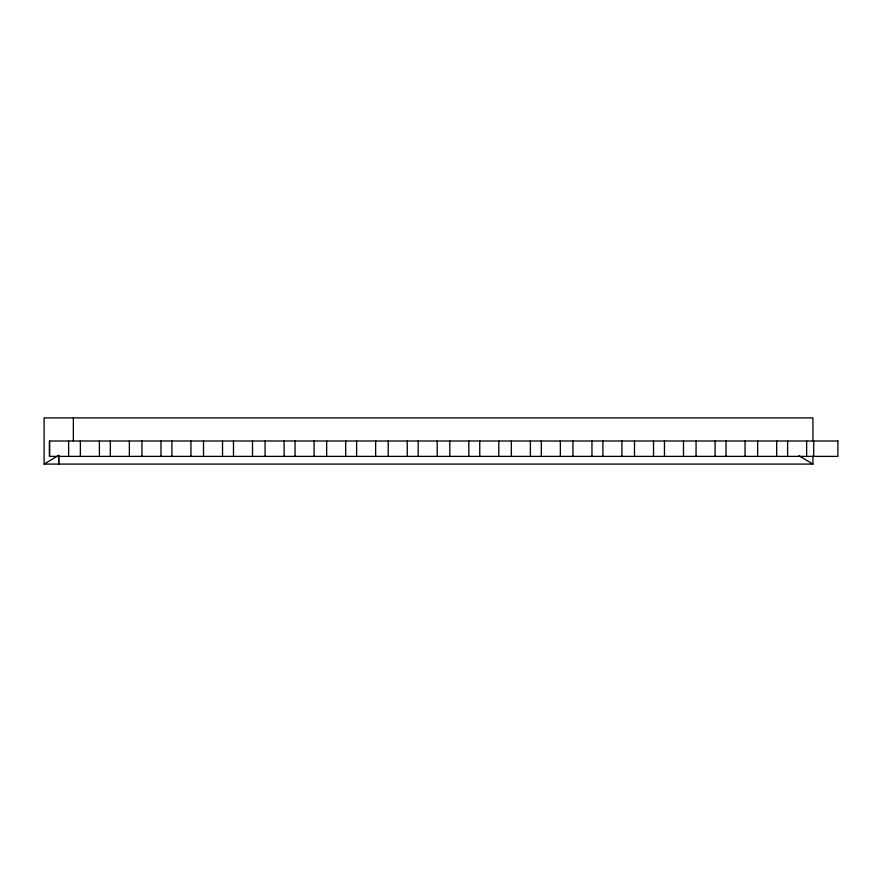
<?xml version="1.0" encoding="UTF-8"?>
<svg xmlns="http://www.w3.org/2000/svg" width="882" height="882" viewBox="0 0 882 882"><rect width="100%" height="100%" fill="white"/><g stroke="black" fill="none" stroke-linecap="round" stroke-linejoin="round"><path stroke-width="1.32" d="M812.939 441L812.939 417.914L44.1 417.914L44.1 464.086L58.719 455.31L58.719 464.075L58.719 455.31L58.708 455.972M44.1 464.086L812.939 464.086L812.939 455.939M798.949 455.696L812.939 464.086M813.711 441L813.711 456.391M806.633 441L806.633 456.391M787.604 441L787.604 456.391M776.667 441L776.667 456.391M757.638 441L757.638 456.391M745.058 441L745.058 456.391M726.029 441L726.029 456.391M715.093 441L715.093 456.391M696.063 441L696.063 456.391M683.495 441L683.495 456.391M664.466 441L664.466 456.391M653.529 441L653.529 456.391M634.5 441L634.5 456.391M621.92 441L621.92 456.391M602.891 441L602.891 456.391M591.954 441L591.954 456.391M572.925 441L572.925 456.391M560.357 441L560.357 456.391M541.327 441L541.327 456.391M530.391 441L530.391 456.391M511.362 441L511.362 456.391M498.782 441L498.782 456.391M479.753 441L479.753 456.391M468.816 441L468.816 456.391M449.787 441L449.787 456.391M437.218 441L437.218 456.391M418.189 441L418.189 456.391M407.252 441L407.252 456.391M388.223 441L388.223 456.391M375.644 441L375.644 456.391M356.615 441L356.615 456.391M345.678 441L345.678 456.391M326.649 441L326.649 456.391M314.08 441L314.08 456.391M295.051 441L295.051 456.391M284.114 441L284.114 456.391M265.085 441L265.085 456.391M252.506 441L252.506 456.391M233.476 441L233.476 456.391M222.54 441L222.54 456.391M203.51 441L203.51 456.391M190.942 441L190.942 456.391M171.913 441L171.913 456.391M160.976 441L160.976 456.391M141.947 441L141.947 456.391M129.367 441L129.367 456.391M110.338 441L110.338 456.391M99.401 441L99.401 456.391M80.372 441L80.372 456.391M73.349 417.914L73.349 441M68.62 441L68.62 456.391M49.546 441L49.546 456.391M837.9 441L49.48 441L49.48 456.391L837.9 456.391L837.9 441"/></g></svg>
